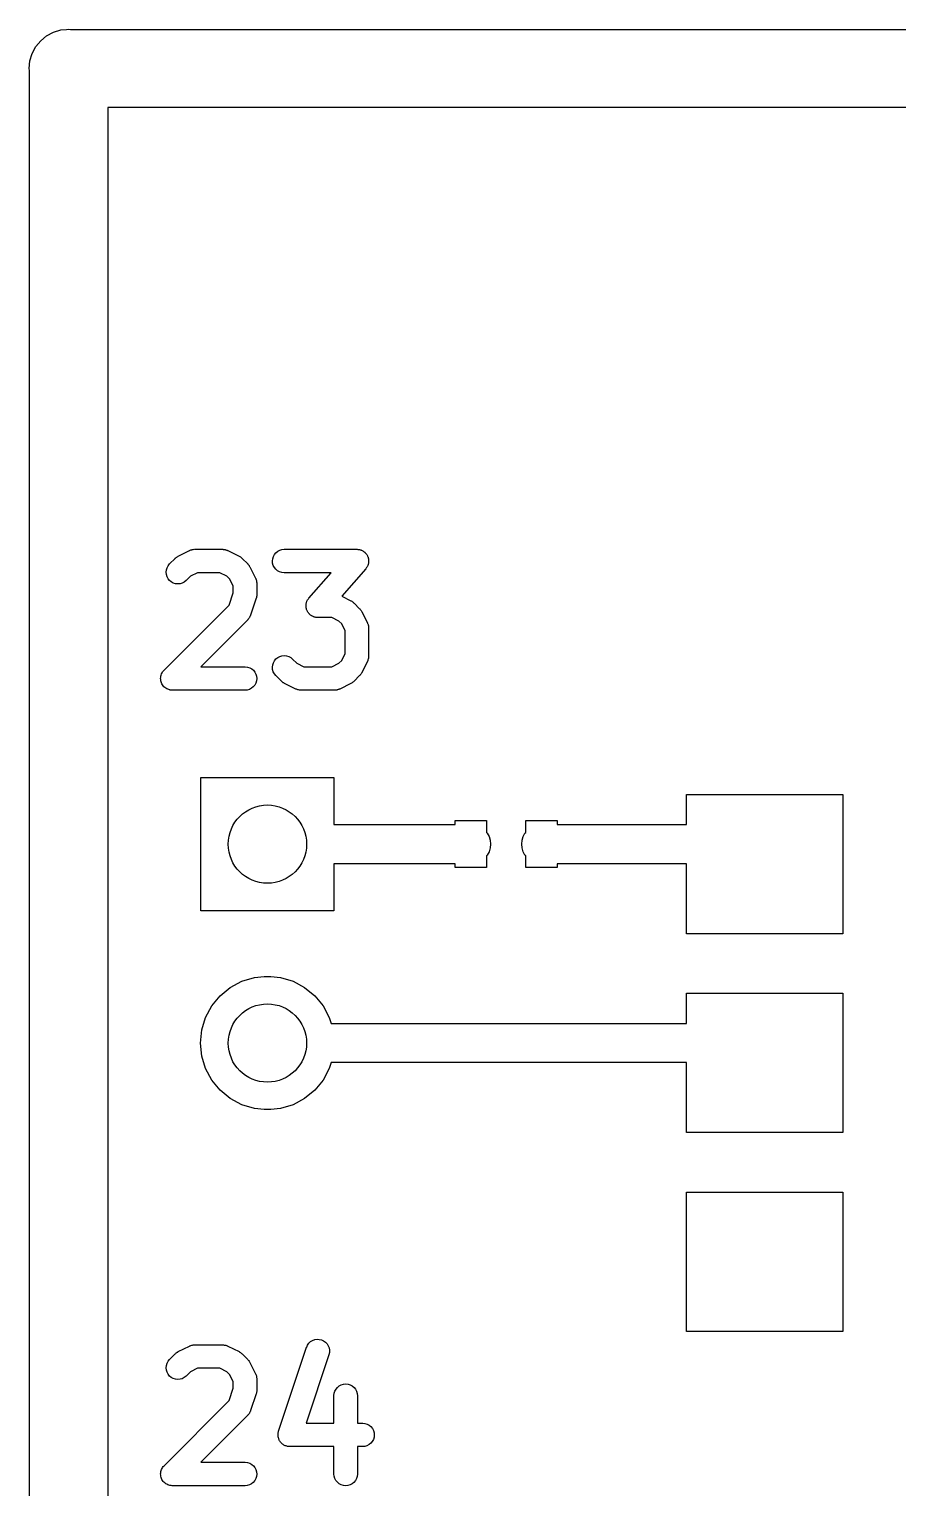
# Model space of a CAD drawing. Extents: x 90.9 to 144, y -121.2 to -74.4.
# Drawn here: x 90.94 to 102.03, y -93.06 to -74.43 of the extents above; entities that cross this region are included whole.
import ezdxf

# ---------------------------------------------------------------- set-up
doc = ezdxf.new("R2010")
doc.units = 0
doc.header["$MEASUREMENT"] = 0
doc.layers.add('BLACK', color=7, linetype='CONTINUOUS')

msp = doc.modelspace()

# ---------------------------------------------------------------- linework, layer by layer
at = {"layer": 'BLACK', "linetype": 'CONTINUOUS'}
for p, q in [((91.0847, -74.5747), (91.1609, -74.5123)), ((91.1609, -74.5123), (91.2477, -74.4658)), ((91.2477, -74.4658), (91.342, -74.4372)), ((91.342, -74.4372), (91.4154, -74.43)), ((91.4154, -74.43), (91.44, -74.4276)), ((91.44, -74.4276), (91.4646, -74.43)), ((91.4646, -74.43), (142.85, -74.43)), ((90.9758, -74.7377), (91.0223, -74.6509)), ((91.0223, -74.6509), (91.0847, -74.5747)), ((90.9376, -74.93), (90.9472, -74.832)), ((90.9472, -74.832), (90.9758, -74.7377)), ((90.94, -74.9546), (90.9376, -74.93)), ((90.94, -114.275), (90.94, -74.9546)), ((91.94, -75.43), (91.94, -114.093)), ((142.668, -75.43), (91.94, -75.43)), ((92.7311, -81.2574), (92.8025, -81.1859)), ((92.8025, -81.1859), (92.804, -81.1845)), ((92.804, -81.1845), (92.8106, -81.1792)), ((92.8106, -81.1792), (92.8167, -81.1734)), ((92.8167, -81.1734), (92.822, -81.1701)), ((92.822, -81.1701), (92.8269, -81.1662)), ((92.8269, -81.1662), (92.8344, -81.1623)), ((92.8344, -81.1623), (92.8415, -81.1578)), ((92.8415, -81.1578), (92.9843, -81.0864)), ((92.9843, -81.0864), (92.9862, -81.0855)), ((92.9862, -81.0855), (92.9904, -81.084)), ((92.9904, -81.084), (92.9943, -81.0819)), ((92.9943, -81.0819), (93.0041, -81.0789)), ((93.0041, -81.0789), (93.0137, -81.0754)), ((93.0137, -81.0754), (93.0181, -81.0747)), ((93.0181, -81.0747), (93.0223, -81.0734)), ((93.0223, -81.0734), (93.0325, -81.0724)), ((93.0325, -81.0724), (93.0426, -81.0708)), ((93.0426, -81.0708), (93.047, -81.071)), ((93.047, -81.071), (93.0514, -81.0706)), ((93.0514, -81.0706), (93.4086, -81.0706)), ((93.4086, -81.0706), (93.4107, -81.0706)), ((93.4107, -81.0706), (93.415, -81.0711)), ((93.415, -81.0711), (93.4195, -81.071)), ((93.4195, -81.071), (93.4296, -81.0727)), ((93.4296, -81.0727), (93.4398, -81.0738)), ((93.4398, -81.0738), (93.444, -81.0752)), ((93.444, -81.0752), (93.4483, -81.0759)), ((93.4483, -81.0759), (93.4579, -81.0796)), ((93.4579, -81.0796), (93.4677, -81.0827)), ((93.4677, -81.0827), (93.4715, -81.0848)), ((93.4715, -81.0848), (93.4757, -81.0864)), ((93.4757, -81.0864), (93.6185, -81.1578)), ((93.6185, -81.1578), (93.6204, -81.1588)), ((93.6204, -81.1588), (93.6274, -81.1634)), ((93.6274, -81.1634), (93.6349, -81.1674)), ((93.6349, -81.1674), (93.6397, -81.1713)), ((93.6397, -81.1713), (93.6449, -81.1747)), ((93.6449, -81.1747), (93.651, -81.1806)), ((93.651, -81.1806), (93.6575, -81.1859)), ((93.6575, -81.1859), (93.7289, -81.2574)), ((94.0443, -81.2195), (94.0473, -81.1904)), ((94.0469, -81.2487), (94.0443, -81.2195)), ((94.0473, -81.1904), (94.056, -81.1624)), ((94.056, -81.1624), (94.0699, -81.1367)), ((94.0699, -81.1367), (94.0886, -81.1141)), ((94.0886, -81.1141), (94.1113, -81.0956)), ((94.1113, -81.0956), (94.1371, -81.0819)), ((94.1371, -81.0819), (94.1651, -81.0734)), ((94.1651, -81.0734), (94.1943, -81.0706)), ((94.1943, -81.0706), (95.1229, -81.0706)), ((95.1229, -81.0706), (95.125, -81.0706)), ((95.125, -81.0706), (95.1343, -81.0716)), ((95.1343, -81.0716), (95.1437, -81.072)), ((95.1437, -81.072), (95.1488, -81.0733)), ((95.1488, -81.0733), (95.154, -81.0738)), ((95.154, -81.0738), (95.163, -81.0767)), ((95.163, -81.0767), (95.1722, -81.0789)), ((95.1722, -81.0789), (95.1769, -81.0811)), ((95.1769, -81.0811), (95.1819, -81.0827)), ((95.1819, -81.0827), (95.1902, -81.0872)), ((95.1902, -81.0872), (95.1987, -81.0912)), ((95.1987, -81.0912), (95.203, -81.0943)), ((95.203, -81.0943), (95.2076, -81.0968)), ((95.2076, -81.0968), (95.2148, -81.1029)), ((95.2148, -81.1029), (95.2224, -81.1084)), ((95.2224, -81.1084), (95.226, -81.1122)), ((95.226, -81.1122), (95.23, -81.1156)), ((95.23, -81.1156), (95.2359, -81.123)), ((95.2359, -81.123), (95.2423, -81.1299)), ((95.2423, -81.1299), (95.2451, -81.1343)), ((95.2451, -81.1343), (95.2484, -81.1384)), ((95.2484, -81.1384), (95.2527, -81.1468)), ((95.2527, -81.1468), (95.2577, -81.1548)), ((95.2577, -81.1548), (95.2595, -81.1597)), ((95.2595, -81.1597), (95.2619, -81.1644)), ((95.2619, -81.1644), (95.2646, -81.1734)), ((95.2646, -81.1734), (95.2679, -81.1822)), ((95.2679, -81.1822), (95.2687, -81.1874)), ((95.2687, -81.1874), (95.2702, -81.1925)), ((95.2702, -81.1925), (95.2711, -81.2018)), ((95.2711, -81.2018), (95.2726, -81.2111)), ((95.2729, -81.2216), (95.2719, -81.231)), ((95.2726, -81.2111), (95.2724, -81.2164)), ((95.2724, -81.2164), (95.2729, -81.2216)), ((92.6871, -81.3629), (92.6901, -81.3338)), ((92.6899, -81.392), (92.6871, -81.3629)), ((92.6983, -81.4201), (92.6899, -81.392)), ((92.6901, -81.3338), (92.6987, -81.3058)), ((92.6987, -81.3058), (92.7125, -81.28)), ((92.7125, -81.28), (92.7311, -81.2574)), ((93.0868, -81.3706), (92.9974, -81.4153)), ((93.3732, -81.3706), (93.0868, -81.3706)), ((93.4626, -81.4153), (93.3732, -81.3706)), ((93.7289, -81.2574), (93.7304, -81.2589)), ((93.7304, -81.2589), (93.7357, -81.2654)), ((93.7357, -81.2654), (93.7414, -81.2716)), ((93.7414, -81.2716), (93.7448, -81.2768)), ((93.7448, -81.2768), (93.7487, -81.2817)), ((93.7487, -81.2817), (93.7525, -81.2892)), ((93.7525, -81.2892), (93.757, -81.2963)), ((93.757, -81.2963), (93.8284, -81.4392)), ((94.0552, -81.2768), (94.0469, -81.2487)), ((94.0688, -81.3027), (94.0552, -81.2768)), ((94.0871, -81.3255), (94.0688, -81.3027)), ((94.1095, -81.3443), (94.0871, -81.3255)), ((94.1352, -81.3584), (94.1095, -81.3443)), ((94.1631, -81.3673), (94.1352, -81.3584)), ((94.1922, -81.3706), (94.1631, -81.3673)), ((94.1943, -81.3706), (94.1922, -81.3706)), ((94.7923, -81.3706), (94.1943, -81.3706)), ((94.51, -81.6932), (94.7923, -81.3706)), ((95.2357, -81.3193), (94.9288, -81.6701)), ((95.2412, -81.3117), (95.2357, -81.3193)), ((95.2472, -81.3045), (95.2412, -81.3117)), ((95.2497, -81.2998), (95.2472, -81.3045)), ((95.2528, -81.2955), (95.2497, -81.2998)), ((95.2567, -81.287), (95.2528, -81.2955)), ((95.2611, -81.2787), (95.2567, -81.287)), ((95.2627, -81.2737), (95.2611, -81.2787)), ((95.2649, -81.2689), (95.2627, -81.2737)), ((95.267, -81.2597), (95.2649, -81.2689)), ((95.2698, -81.2507), (95.267, -81.2597)), ((95.2703, -81.2455), (95.2698, -81.2507)), ((95.2715, -81.2404), (95.2703, -81.2455)), ((95.2719, -81.231), (95.2715, -81.2404)), ((92.7119, -81.446), (92.6983, -81.4201)), ((92.7303, -81.4688), (92.7119, -81.446)), ((92.7528, -81.4875), (92.7303, -81.4688)), ((92.7785, -81.5015), (92.7528, -81.4875)), ((92.8065, -81.5103), (92.7785, -81.5015)), ((92.8356, -81.5134), (92.8065, -81.5103)), ((92.8647, -81.5109), (92.8356, -81.5134)), ((92.8928, -81.5027), (92.8647, -81.5109)), ((92.9188, -81.4892), (92.8928, -81.5027)), ((92.9417, -81.471), (92.9188, -81.4892)), ((92.9432, -81.4695), (92.9417, -81.471)), ((92.9974, -81.4153), (92.9432, -81.4695)), ((93.4996, -81.4523), (93.4626, -81.4153)), ((93.5443, -81.5417), (93.4996, -81.4523)), ((93.5443, -81.6248), (93.5443, -81.5417)), ((93.8284, -81.4392), (93.8294, -81.4411)), ((93.8294, -81.4411), (93.8309, -81.4452)), ((93.8309, -81.4452), (93.833, -81.4491)), ((93.833, -81.4491), (93.8359, -81.4589)), ((93.8359, -81.4589), (93.8395, -81.4686)), ((93.8395, -81.4686), (93.8402, -81.4729)), ((93.8402, -81.4729), (93.8414, -81.4771)), ((93.8414, -81.4771), (93.8424, -81.4874)), ((93.8424, -81.4874), (93.844, -81.4975)), ((93.844, -81.4975), (93.8439, -81.5019)), ((93.8439, -81.5019), (93.8443, -81.5063)), ((93.8443, -81.5063), (93.8443, -81.6491)), ((93.4918, -81.7824), (93.5443, -81.6248)), ((93.8366, -81.6966), (93.7652, -81.9109)), ((93.8385, -81.6884), (93.8366, -81.6966)), ((93.841, -81.6803), (93.8385, -81.6884)), ((93.8417, -81.6741), (93.841, -81.6803)), ((93.8431, -81.668), (93.8417, -81.6741)), ((93.8433, -81.6596), (93.8431, -81.668)), ((93.8443, -81.6512), (93.8433, -81.6596)), ((93.8443, -81.6491), (93.8443, -81.6512)), ((94.4729, -81.791), (94.4738, -81.7816)), ((94.4738, -81.7816), (94.4742, -81.7722)), ((94.4742, -81.7722), (94.4754, -81.7671)), ((94.4754, -81.7671), (94.4759, -81.7618)), ((94.4759, -81.7618), (94.4787, -81.7529)), ((94.4787, -81.7529), (94.4808, -81.7437)), ((94.4808, -81.7437), (94.483, -81.7389)), ((94.483, -81.7389), (94.4846, -81.7339)), ((94.4846, -81.7339), (94.489, -81.7256)), ((94.489, -81.7256), (94.4929, -81.717)), ((94.4929, -81.717), (94.496, -81.7128)), ((94.496, -81.7128), (94.4985, -81.7081)), ((94.4985, -81.7081), (94.5045, -81.7009)), ((94.5045, -81.7009), (94.51, -81.6932)), ((94.9288, -81.6701), (95.0471, -81.7293)), ((95.0471, -81.7293), (95.0489, -81.7302)), ((95.0489, -81.7302), (95.056, -81.7348)), ((95.056, -81.7348), (95.0634, -81.7388)), ((95.0634, -81.7388), (95.0683, -81.7427)), ((95.0683, -81.7427), (95.0735, -81.7461)), ((95.0735, -81.7461), (95.0796, -81.752)), ((95.0796, -81.752), (95.0861, -81.7574)), ((95.0861, -81.7574), (95.1575, -81.8288)), ((92.6596, -82.6145), (93.4918, -81.7824)), ((93.7317, -81.9661), (93.7289, -81.9695)), ((93.735, -81.9631), (93.7317, -81.9661)), ((93.741, -81.9548), (93.735, -81.9631)), ((93.7475, -81.9469), (93.741, -81.9548)), ((93.7496, -81.943), (93.7475, -81.9469)), ((93.7522, -81.9394), (93.7496, -81.943)), ((93.7565, -81.9301), (93.7522, -81.9394)), ((93.7613, -81.9211), (93.7565, -81.9301)), ((93.7626, -81.9168), (93.7613, -81.9211)), ((93.7645, -81.9128), (93.7626, -81.9168)), ((93.7652, -81.9109), (93.7645, -81.9128)), ((94.4733, -81.7962), (94.4729, -81.791)), ((94.4732, -81.8015), (94.4733, -81.7962)), ((94.4747, -81.8107), (94.4732, -81.8015)), ((94.4755, -81.8201), (94.4747, -81.8107)), ((94.477, -81.8252), (94.4755, -81.8201)), ((94.4778, -81.8304), (94.477, -81.8252)), ((94.4811, -81.8392), (94.4778, -81.8304)), ((94.4838, -81.8482), (94.4811, -81.8392)), ((94.4862, -81.8529), (94.4838, -81.8482)), ((94.4881, -81.8578), (94.4862, -81.8529)), ((94.493, -81.8658), (94.4881, -81.8578)), ((94.4973, -81.8741), (94.493, -81.8658)), ((94.5006, -81.8782), (94.4973, -81.8741)), ((94.5034, -81.8827), (94.5006, -81.8782)), ((94.5098, -81.8896), (94.5034, -81.8827)), ((94.5157, -81.8969), (94.5098, -81.8896)), ((94.5197, -81.9003), (94.5157, -81.8969)), ((94.5233, -81.9042), (94.5197, -81.9003)), ((94.5309, -81.9097), (94.5233, -81.9042)), ((94.5381, -81.9158), (94.5309, -81.9097)), ((94.5427, -81.9183), (94.5381, -81.9158)), ((94.547, -81.9214), (94.5427, -81.9183)), ((94.5555, -81.9253), (94.547, -81.9214)), ((94.5638, -81.9299), (94.5555, -81.9253)), ((94.5688, -81.9315), (94.5638, -81.9299)), ((94.5736, -81.9337), (94.5688, -81.9315)), ((94.5827, -81.9359), (94.5736, -81.9337)), ((94.5917, -81.9387), (94.5827, -81.9359)), ((94.5969, -81.9393), (94.5917, -81.9387)), ((94.602, -81.9405), (94.5969, -81.9393)), ((94.6114, -81.9409), (94.602, -81.9405)), ((94.6208, -81.942), (94.6114, -81.9409)), ((94.6229, -81.942), (94.6208, -81.942)), ((94.8017, -81.942), (94.6229, -81.942)), ((94.8911, -81.9867), (94.8017, -81.942)), ((95.1575, -81.8288), (95.159, -81.8303)), ((95.159, -81.8303), (95.1642, -81.8369)), ((95.1642, -81.8369), (95.17, -81.843)), ((95.17, -81.843), (95.1733, -81.8483)), ((95.1733, -81.8483), (95.1772, -81.8532)), ((95.1772, -81.8532), (95.1811, -81.8606)), ((95.1811, -81.8606), (95.1856, -81.8678)), ((95.1856, -81.8678), (95.257, -82.0106)), ((93.7289, -81.9695), (93.1278, -82.5706)), ((94.9282, -82.0237), (94.8911, -81.9867)), ((94.9729, -82.1131), (94.9282, -82.0237)), ((94.9729, -82.3994), (94.9729, -82.1131)), ((95.257, -82.0106), (95.2579, -82.0125)), ((95.2579, -82.0125), (95.2595, -82.0167)), ((95.2595, -82.0167), (95.2615, -82.0206)), ((95.2615, -82.0206), (95.2645, -82.0304)), ((95.2645, -82.0304), (95.268, -82.04)), ((95.268, -82.04), (95.2687, -82.0444)), ((95.2687, -82.0444), (95.27, -82.0486)), ((95.27, -82.0486), (95.271, -82.0588)), ((95.271, -82.0588), (95.2726, -82.0689)), ((95.2726, -82.0689), (95.2724, -82.0733)), ((95.2724, -82.0733), (95.2729, -82.0777)), ((95.2729, -82.0777), (95.2729, -82.4349)), ((94.0475, -82.547), (94.0562, -82.5191)), ((94.0562, -82.5191), (94.0702, -82.4934)), ((94.0702, -82.4934), (94.089, -82.4709)), ((94.089, -82.4709), (94.1117, -82.4525)), ((94.1117, -82.4525), (94.1376, -82.4388)), ((94.1376, -82.4388), (94.1657, -82.4305)), ((94.1657, -82.4305), (94.1948, -82.4277)), ((94.1948, -82.4277), (94.2239, -82.4307)), ((94.2239, -82.4307), (94.2519, -82.4392)), ((94.2519, -82.4392), (94.2777, -82.4531)), ((94.2777, -82.4531), (94.3003, -82.4716)), ((94.3003, -82.4716), (94.3546, -82.5259)), ((94.3546, -82.5259), (94.444, -82.5706)), ((94.8017, -82.5706), (94.8911, -82.5259)), ((94.8911, -82.5259), (94.9282, -82.4889)), ((94.9282, -82.4889), (94.9729, -82.3994)), ((95.257, -82.5019), (95.1856, -82.6448)), ((95.2586, -82.4978), (95.257, -82.5019)), ((95.2607, -82.4939), (95.2586, -82.4978)), ((95.2638, -82.4842), (95.2607, -82.4939)), ((95.2675, -82.4746), (95.2638, -82.4842)), ((95.2682, -82.4703), (95.2675, -82.4746)), ((95.2696, -82.466), (95.2682, -82.4703)), ((95.2707, -82.4559), (95.2696, -82.466)), ((95.2725, -82.4458), (95.2707, -82.4559)), ((95.2728, -82.437), (95.2723, -82.4413)), ((95.2723, -82.4413), (95.2725, -82.4458)), ((95.2729, -82.4349), (95.2728, -82.437)), ((92.6157, -82.7195), (92.6172, -82.7053)), ((92.6172, -82.7053), (92.6187, -82.6909)), ((92.6187, -82.6909), (92.6188, -82.6907)), ((92.6188, -82.6904), (92.623, -82.6768)), ((92.6188, -82.6907), (92.6188, -82.6904)), ((92.623, -82.6768), (92.6272, -82.6629)), ((92.6272, -82.6629), (92.6274, -82.6627)), ((92.6274, -82.6624), (92.6343, -82.6498)), ((92.6274, -82.6627), (92.6274, -82.6624)), ((92.6343, -82.6498), (92.6411, -82.6371)), ((92.6411, -82.6371), (92.6412, -82.6369)), ((92.6412, -82.6369), (92.6414, -82.6367)), ((92.6414, -82.6367), (92.6506, -82.6255)), ((92.6506, -82.6255), (92.6596, -82.6145)), ((93.1278, -82.5706), (93.6943, -82.5706)), ((93.6943, -82.5706), (93.6964, -82.5706)), ((93.6964, -82.5706), (93.7255, -82.5738)), ((93.7255, -82.5738), (93.7534, -82.5827)), ((93.7534, -82.5827), (93.779, -82.5968)), ((93.779, -82.5968), (93.8015, -82.6156)), ((93.8015, -82.6156), (93.8198, -82.6384)), ((93.8198, -82.6384), (93.8334, -82.6644)), ((93.8334, -82.6644), (93.8416, -82.6925)), ((93.8416, -82.6925), (93.8443, -82.7216)), ((94.0443, -82.5761), (94.0475, -82.547)), ((94.0468, -82.6053), (94.0443, -82.5761)), ((94.055, -82.6334), (94.0468, -82.6053)), ((94.0685, -82.6594), (94.055, -82.6334)), ((94.0867, -82.6823), (94.0685, -82.6594)), ((94.0882, -82.6838), (94.0867, -82.6823)), ((94.1596, -82.7552), (94.0882, -82.6838)), ((94.444, -82.5706), (94.8017, -82.5706)), ((95.1575, -82.6838), (95.0861, -82.7552)), ((95.1628, -82.6773), (95.1575, -82.6838)), ((95.1687, -82.6712), (95.1628, -82.6773)), ((95.1721, -82.666), (95.1687, -82.6712)), ((95.1761, -82.6612), (95.1721, -82.666)), ((95.1801, -82.6537), (95.1761, -82.6612)), ((95.1846, -82.6467), (95.1801, -82.6537)), ((95.1856, -82.6448), (95.1846, -82.6467)), ((92.6157, -82.7198), (92.6157, -82.7195)), ((92.6157, -82.72), (92.6157, -82.7198)), ((92.6171, -82.7344), (92.6157, -82.72)), ((92.6184, -82.7487), (92.6171, -82.7344)), ((92.6184, -82.7489), (92.6184, -82.7487)), ((92.6185, -82.7492), (92.6184, -82.7489)), ((92.6225, -82.7629), (92.6185, -82.7492)), ((92.6266, -82.7768), (92.6225, -82.7629)), ((92.6268, -82.777), (92.6266, -82.7768)), ((92.6268, -82.7772), (92.6268, -82.777)), ((92.6335, -82.7898), (92.6268, -82.7772)), ((92.6402, -82.8027), (92.6335, -82.7898)), ((92.6404, -82.8029), (92.6402, -82.8027)), ((92.6405, -82.8031), (92.6404, -82.8029)), ((92.6495, -82.8143), (92.6405, -82.8031)), ((92.6585, -82.8255), (92.6495, -82.8143)), ((92.6587, -82.8257), (92.6585, -82.8255)), ((92.6589, -82.8259), (92.6587, -82.8257)), ((92.67, -82.8351), (92.6589, -82.8259)), ((92.681, -82.8443), (92.67, -82.8351)), ((92.6812, -82.8445), (92.681, -82.8443)), ((92.6814, -82.8446), (92.6812, -82.8445)), ((92.6942, -82.8516), (92.6814, -82.8446)), ((92.7066, -82.8584), (92.6942, -82.8516)), ((92.7069, -82.8585), (92.7066, -82.8584)), ((92.7071, -82.8586), (92.7069, -82.8585)), ((92.7209, -82.863), (92.7071, -82.8586)), ((92.7345, -82.8673), (92.7209, -82.863)), ((92.7348, -82.8673), (92.7345, -82.8673)), ((92.735, -82.8674), (92.7348, -82.8673)), ((92.7494, -82.869), (92.735, -82.8674)), ((92.7636, -82.8706), (92.7494, -82.869)), ((92.7641, -82.8706), (92.7636, -82.8706)), ((92.7642, -82.8706), (92.7641, -82.8706)), ((92.7641, -82.8706), (92.7641, -82.8706)), ((92.7657, -82.8706), (92.7642, -82.8706)), ((93.6943, -82.8706), (92.7657, -82.8706)), ((93.7234, -82.8677), (93.6943, -82.8706)), ((93.7514, -82.8593), (93.7234, -82.8677)), ((93.7773, -82.8455), (93.7514, -82.8593)), ((93.8, -82.827), (93.7773, -82.8455)), ((93.8186, -82.8045), (93.8, -82.827)), ((93.8326, -82.7787), (93.8186, -82.8045)), ((93.8412, -82.7507), (93.8326, -82.7787)), ((93.8443, -82.7216), (93.8412, -82.7507)), ((94.1662, -82.7606), (94.1596, -82.7552)), ((94.1722, -82.7664), (94.1662, -82.7606)), ((94.1774, -82.7698), (94.1722, -82.7664)), ((94.1823, -82.7738), (94.1774, -82.7698)), ((94.1897, -82.7778), (94.1823, -82.7738)), ((94.1968, -82.7824), (94.1897, -82.7778)), ((94.1986, -82.7833), (94.1968, -82.7824)), ((94.3415, -82.8547), (94.1986, -82.7833)), ((94.3456, -82.8563), (94.3415, -82.8547)), ((94.3495, -82.8584), (94.3456, -82.8563)), ((94.3592, -82.8615), (94.3495, -82.8584)), ((94.3688, -82.8652), (94.3592, -82.8615)), ((94.3732, -82.866), (94.3688, -82.8652)), ((94.3774, -82.8673), (94.3732, -82.866)), ((94.3876, -82.8684), (94.3774, -82.8673)), ((94.3977, -82.8702), (94.3876, -82.8684)), ((94.4021, -82.8701), (94.3977, -82.8702)), ((94.4065, -82.8706), (94.4021, -82.8701)), ((94.4086, -82.8706), (94.4065, -82.8706)), ((94.8371, -82.8706), (94.4086, -82.8706)), ((94.8415, -82.8701), (94.8371, -82.8706)), ((94.8459, -82.8703), (94.8415, -82.8701)), ((94.8561, -82.8687), (94.8459, -82.8703)), ((94.8663, -82.8677), (94.8561, -82.8687)), ((94.8705, -82.8664), (94.8663, -82.8677)), ((94.8749, -82.8657), (94.8705, -82.8664)), ((94.8845, -82.8622), (94.8749, -82.8657)), ((94.8943, -82.8593), (94.8845, -82.8622)), ((94.8982, -82.8572), (94.8943, -82.8593)), ((94.9023, -82.8557), (94.8982, -82.8572)), ((94.9042, -82.8547), (94.9023, -82.8557)), ((95.0471, -82.7833), (94.9042, -82.8547)), ((95.0542, -82.7788), (95.0471, -82.7833)), ((95.0617, -82.7749), (95.0542, -82.7788)), ((95.0666, -82.771), (95.0617, -82.7749)), ((95.0719, -82.7677), (95.0666, -82.771)), ((95.078, -82.7619), (95.0719, -82.7677)), ((95.0846, -82.7567), (95.078, -82.7619)), ((95.0861, -82.7552), (95.0846, -82.7567)), ((93.13, -85.686), (93.13, -83.986)), ((93.13, -83.986), (94.83, -83.986)), ((94.83, -83.986), (94.83, -84.586)), ((99.33, -84.586), (99.33, -84.2)), ((99.33, -84.2), (101.33, -84.2)), ((101.33, -84.2), (101.33, -85.98)), ((96.378, -84.586), (96.378, -84.536)), ((96.378, -84.536), (96.778, -84.536)), ((96.778, -84.536), (96.778, -84.6856)), ((97.278, -84.6856), (97.278, -84.536)), ((97.278, -84.536), (97.678, -84.536)), ((97.678, -84.536), (97.678, -84.586)), ((94.83, -84.586), (96.378, -84.586)), ((96.778, -84.6856), (96.7869, -84.6964)), ((96.7869, -84.6964), (96.8101, -84.7399)), ((96.8101, -84.7399), (96.8244, -84.787)), ((97.2316, -84.787), (97.2459, -84.7399)), ((97.2459, -84.7399), (97.2691, -84.6964)), ((97.2691, -84.6964), (97.278, -84.6856)), ((97.678, -84.586), (99.33, -84.586)), ((96.8101, -84.9321), (96.7869, -84.9756)), ((96.8244, -84.885), (96.8101, -84.9321)), ((96.8244, -84.787), (96.8292, -84.836)), ((96.8292, -84.836), (96.8244, -84.885)), ((97.2268, -84.836), (97.2316, -84.787)), ((97.2316, -84.885), (97.2268, -84.836)), ((97.2459, -84.9321), (97.2316, -84.885)), ((97.2691, -84.9756), (97.2459, -84.9321)), ((96.378, -85.086), (94.83, -85.086)), ((94.83, -85.086), (94.83, -85.686)), ((96.378, -85.136), (96.378, -85.086)), ((96.7869, -84.9756), (96.778, -84.9864)), ((96.778, -84.9864), (96.778, -85.136)), ((97.278, -84.9864), (97.2691, -84.9756)), ((97.278, -85.136), (97.278, -84.9864)), ((99.33, -85.086), (97.678, -85.086)), ((97.678, -85.086), (97.678, -85.136)), ((99.33, -85.98), (99.33, -85.086)), ((96.778, -85.136), (96.378, -85.136)), ((97.678, -85.136), (97.278, -85.136)), ((94.83, -85.686), (93.13, -85.686)), ((101.33, -85.98), (99.33, -85.98)), ((93.5055, -86.6658), (93.6531, -86.5869)), ((93.6531, -86.5869), (93.8134, -86.5383)), ((93.8134, -86.5383), (93.9383, -86.526)), ((93.9383, -86.526), (94.0217, -86.526)), ((94.0217, -86.526), (94.1466, -86.5383)), ((94.1466, -86.5383), (94.3069, -86.5869)), ((94.3069, -86.5869), (94.4545, -86.6658)), ((93.2698, -86.9015), (93.3761, -86.7721)), ((93.3761, -86.7721), (93.5055, -86.6658)), ((94.4545, -86.6658), (94.5839, -86.7721)), ((94.5839, -86.7721), (94.6902, -86.9015)), ((99.33, -87.126), (99.33, -86.74)), ((99.33, -86.74), (101.33, -86.74)), ((101.33, -86.74), (101.33, -88.52)), ((93.1909, -87.0491), (93.2698, -86.9015)), ((94.6902, -86.9015), (94.7691, -87.0491)), ((93.1423, -87.2094), (93.1909, -87.0491)), ((94.7691, -87.0491), (94.7924, -87.126)), ((94.7924, -87.126), (99.33, -87.126)), ((93.1259, -87.376), (93.1423, -87.2094)), ((93.1423, -87.5426), (93.1259, -87.376)), ((93.1909, -87.7029), (93.1423, -87.5426)), ((93.2698, -87.8505), (93.1909, -87.7029)), ((94.7691, -87.7029), (94.6902, -87.8505)), ((94.7924, -87.626), (94.7691, -87.7029)), ((99.33, -87.626), (94.7924, -87.626)), ((99.33, -88.52), (99.33, -87.626)), ((93.3761, -87.9799), (93.2698, -87.8505)), ((94.6902, -87.8505), (94.5839, -87.9799)), ((93.5055, -88.0862), (93.3761, -87.9799)), ((93.6531, -88.1651), (93.5055, -88.0862)), ((94.4545, -88.0862), (94.3069, -88.1651)), ((94.5839, -87.9799), (94.4545, -88.0862)), ((93.8134, -88.2137), (93.6531, -88.1651)), ((93.9383, -88.226), (93.8134, -88.2137)), ((94.0217, -88.226), (93.9383, -88.226)), ((94.1466, -88.2137), (94.0217, -88.226)), ((94.3069, -88.1651), (94.1466, -88.2137)), ((101.33, -88.52), (99.33, -88.52)), ((99.33, -91.06), (99.33, -89.28)), ((99.33, -89.28), (101.33, -89.28)), ((101.33, -89.28), (101.33, -91.06)), ((101.33, -91.06), (99.33, -91.06)), ((92.8415, -91.3178), (92.9843, -91.2464)), ((92.9843, -91.2464), (92.9862, -91.2455)), ((92.9862, -91.2455), (92.9904, -91.244)), ((92.9904, -91.244), (92.9943, -91.2419)), ((92.9943, -91.2419), (93.0041, -91.2389)), ((93.0041, -91.2389), (93.0137, -91.2354)), ((93.0137, -91.2354), (93.0181, -91.2347)), ((93.0181, -91.2347), (93.0223, -91.2334)), ((93.0223, -91.2334), (93.0325, -91.2324)), ((93.0325, -91.2324), (93.0426, -91.2308)), ((93.0426, -91.2308), (93.047, -91.231)), ((93.047, -91.231), (93.0514, -91.2306)), ((93.0514, -91.2306), (93.4086, -91.2306)), ((93.4086, -91.2306), (93.4107, -91.2306)), ((93.4107, -91.2306), (93.415, -91.2311)), ((93.415, -91.2311), (93.4195, -91.231)), ((93.4195, -91.231), (93.4296, -91.2327)), ((93.4296, -91.2327), (93.4398, -91.2338)), ((93.4398, -91.2338), (93.444, -91.2352)), ((93.444, -91.2352), (93.4483, -91.2359)), ((93.4483, -91.2359), (93.4579, -91.2396)), ((93.4579, -91.2396), (93.4677, -91.2427)), ((93.4677, -91.2427), (93.4715, -91.2448)), ((93.4715, -91.2448), (93.4757, -91.2464)), ((93.4757, -91.2464), (93.6185, -91.3178)), ((94.1234, -92.3331), (94.4806, -91.2617)), ((94.4806, -91.2617), (94.4812, -91.2597)), ((94.4812, -91.2597), (94.4935, -91.2332)), ((94.4935, -91.2332), (94.5107, -91.2095)), ((94.5107, -91.2095), (94.5322, -91.1896)), ((94.5322, -91.1896), (94.5572, -91.1743)), ((94.5572, -91.1743), (94.5846, -91.1641)), ((94.5846, -91.1641), (94.6135, -91.1594)), ((94.6135, -91.1594), (94.6428, -91.1605)), ((94.6428, -91.1605), (94.6713, -91.1672)), ((94.6713, -91.1672), (94.6979, -91.1793)), ((94.6979, -91.1793), (94.7217, -91.1963)), ((94.7217, -91.1963), (94.7418, -91.2177)), ((94.7418, -91.2177), (94.7573, -91.2425)), ((94.7573, -91.2425), (94.7676, -91.2699)), ((94.7676, -91.2699), (94.7725, -91.2988)), ((92.6901, -91.4938), (92.6987, -91.4658)), ((92.6987, -91.4658), (92.7125, -91.44)), ((92.7125, -91.44), (92.7311, -91.4174)), ((92.7311, -91.4174), (92.8025, -91.3459)), ((92.8025, -91.3459), (92.804, -91.3445)), ((92.804, -91.3445), (92.8106, -91.3392)), ((92.8106, -91.3392), (92.8167, -91.3334)), ((92.8167, -91.3334), (92.822, -91.3301)), ((92.822, -91.3301), (92.8269, -91.3262)), ((92.8269, -91.3262), (92.8344, -91.3223)), ((92.8344, -91.3223), (92.8415, -91.3178)), ((93.6185, -91.3178), (93.6204, -91.3188)), ((93.6204, -91.3188), (93.6274, -91.3234)), ((93.6274, -91.3234), (93.6349, -91.3274)), ((93.6349, -91.3274), (93.6397, -91.3313)), ((93.6397, -91.3313), (93.6449, -91.3347)), ((93.6449, -91.3347), (93.651, -91.3406)), ((93.651, -91.3406), (93.6575, -91.3459)), ((93.6575, -91.3459), (93.7289, -91.4174)), ((93.7289, -91.4174), (93.7304, -91.4189)), ((93.7304, -91.4189), (93.7357, -91.4254)), ((93.7357, -91.4254), (93.7414, -91.4316)), ((93.7414, -91.4316), (93.7448, -91.4368)), ((93.7448, -91.4368), (93.7487, -91.4417)), ((93.7487, -91.4417), (93.7525, -91.4492)), ((93.7525, -91.4492), (93.757, -91.4563)), ((93.757, -91.4563), (93.8284, -91.5992)), ((94.7652, -91.3566), (94.4738, -92.2306)), ((94.7717, -91.328), (94.7652, -91.3566)), ((94.7725, -91.2988), (94.7717, -91.328)), ((92.6871, -91.5229), (92.6901, -91.4938)), ((92.6899, -91.552), (92.6871, -91.5229)), ((92.6983, -91.5801), (92.6899, -91.552)), ((92.7119, -91.606), (92.6983, -91.5801)), ((92.7303, -91.6287), (92.7119, -91.606)), ((92.7528, -91.6475), (92.7303, -91.6287)), ((92.7785, -91.6615), (92.7528, -91.6475)), ((92.9188, -91.6492), (92.8928, -91.6627)), ((92.9417, -91.631), (92.9188, -91.6492)), ((92.9432, -91.6295), (92.9417, -91.631)), ((92.9974, -91.5753), (92.9432, -91.6295)), ((93.0868, -91.5306), (92.9974, -91.5753)), ((93.3732, -91.5306), (93.0868, -91.5306)), ((93.4626, -91.5753), (93.3732, -91.5306)), ((93.4996, -91.6123), (93.4626, -91.5753)), ((93.5443, -91.7017), (93.4996, -91.6123)), ((93.8284, -91.5992), (93.8294, -91.6011)), ((93.8294, -91.6011), (93.8309, -91.6052)), ((93.8309, -91.6052), (93.833, -91.6091)), ((93.833, -91.6091), (93.8359, -91.6189)), ((93.8359, -91.6189), (93.8395, -91.6286)), ((93.8395, -91.6286), (93.8402, -91.6329)), ((93.8402, -91.6329), (93.8414, -91.6371)), ((93.8414, -91.6371), (93.8424, -91.6474)), ((93.8424, -91.6474), (93.844, -91.6575)), ((92.8065, -91.6703), (92.7785, -91.6615)), ((92.8356, -91.6734), (92.8065, -91.6703)), ((92.8647, -91.6709), (92.8356, -91.6734)), ((92.8928, -91.6627), (92.8647, -91.6709)), ((93.4918, -91.9424), (93.5443, -91.7848)), ((93.5443, -91.7848), (93.5443, -91.7017)), ((93.841, -91.8403), (93.8385, -91.8484)), ((93.8417, -91.8341), (93.841, -91.8403)), ((93.8431, -91.828), (93.8417, -91.8341)), ((93.8433, -91.8196), (93.8431, -91.828)), ((93.8443, -91.8112), (93.8433, -91.8196)), ((93.844, -91.6575), (93.8439, -91.6619)), ((93.8439, -91.6619), (93.8443, -91.6663)), ((93.8443, -91.6663), (93.8443, -91.8091)), ((93.8443, -91.8091), (93.8443, -91.8112)), ((94.8333, -91.8494), (94.8421, -91.8215)), ((94.8421, -91.8215), (94.8562, -91.7958)), ((94.8562, -91.7958), (94.8751, -91.7734)), ((94.8751, -91.7734), (94.8979, -91.7551)), ((94.8979, -91.7551), (94.9238, -91.7415)), ((94.9238, -91.7415), (94.9519, -91.7332)), ((94.9519, -91.7332), (94.981, -91.7306)), ((94.981, -91.7306), (95.0102, -91.7336)), ((95.0102, -91.7336), (95.0381, -91.7423)), ((95.0381, -91.7423), (95.0639, -91.7562)), ((95.0639, -91.7562), (95.0864, -91.7749)), ((95.0864, -91.7749), (95.1049, -91.7976)), ((95.1049, -91.7976), (95.1187, -91.8234)), ((95.1187, -91.8234), (95.1271, -91.8514)), ((92.6596, -92.7745), (93.4918, -91.9424)), ((93.8366, -91.8566), (93.7652, -92.0709)), ((93.8385, -91.8484), (93.8366, -91.8566)), ((94.83, -91.8785), (94.8333, -91.8494)), ((94.83, -91.8806), (94.83, -91.8785)), ((94.83, -92.2306), (94.83, -91.8806)), ((95.1271, -91.8514), (95.13, -91.8806)), ((95.13, -91.8806), (95.13, -92.2306)), ((93.7289, -92.1295), (93.1278, -92.7306)), ((93.7317, -92.1261), (93.7289, -92.1295)), ((93.735, -92.1231), (93.7317, -92.1261)), ((93.741, -92.1148), (93.735, -92.1231)), ((93.7475, -92.1069), (93.741, -92.1148)), ((93.7496, -92.103), (93.7475, -92.1069)), ((93.7522, -92.0994), (93.7496, -92.103)), ((93.7565, -92.0901), (93.7522, -92.0994)), ((93.7613, -92.0811), (93.7565, -92.0901)), ((93.7626, -92.0768), (93.7613, -92.0811)), ((93.7645, -92.0728), (93.7626, -92.0768)), ((93.7652, -92.0709), (93.7645, -92.0728)), ((94.1157, -92.3795), (94.1167, -92.3706)), ((94.1162, -92.3852), (94.1157, -92.3795)), ((94.1161, -92.3909), (94.1162, -92.3852)), ((94.1176, -92.3998), (94.1161, -92.3909)), ((94.1167, -92.3706), (94.1169, -92.3617)), ((94.1169, -92.3617), (94.1182, -92.3561)), ((94.1184, -92.4087), (94.1176, -92.3998)), ((94.1182, -92.3561), (94.1188, -92.3504)), ((94.1188, -92.3504), (94.1214, -92.3419)), ((94.1214, -92.3419), (94.1234, -92.3331)), ((94.4738, -92.2306), (94.83, -92.2306)), ((95.13, -92.2306), (95.1943, -92.2306)), ((95.1943, -92.2306), (95.1964, -92.2306)), ((95.1964, -92.2306), (95.2255, -92.2338)), ((95.2255, -92.2338), (95.2534, -92.2427)), ((95.2534, -92.2427), (95.279, -92.2568)), ((95.279, -92.2568), (95.3015, -92.2756)), ((95.3015, -92.2756), (95.3198, -92.2984)), ((95.3198, -92.2984), (95.3334, -92.3244)), ((95.3334, -92.3244), (95.3416, -92.3525)), ((95.3443, -92.3816), (95.3412, -92.4107)), ((95.3416, -92.3525), (95.3443, -92.3816)), ((94.12, -92.4142), (94.1184, -92.4087)), ((94.1209, -92.4198), (94.12, -92.4142)), ((94.1241, -92.4282), (94.1209, -92.4198)), ((94.1266, -92.4368), (94.1241, -92.4282)), ((94.1293, -92.4418), (94.1266, -92.4368)), ((94.1313, -92.4472), (94.1293, -92.4418)), ((94.1361, -92.4548), (94.1313, -92.4472)), ((94.1402, -92.4627), (94.1361, -92.4548)), ((94.1438, -92.4672), (94.1402, -92.4627)), ((94.1468, -92.472), (94.1438, -92.4672)), ((94.1529, -92.4785), (94.1468, -92.472)), ((94.1585, -92.4855), (94.1529, -92.4785)), ((94.1629, -92.4892), (94.1585, -92.4855)), ((94.1668, -92.4934), (94.1629, -92.4892)), ((94.1741, -92.4986), (94.1668, -92.4934)), ((94.181, -92.5043), (94.1741, -92.4986)), ((94.186, -92.5071), (94.181, -92.5043)), ((94.1906, -92.5104), (94.186, -92.5071)), ((94.1988, -92.5141), (94.1906, -92.5104)), ((94.2066, -92.5184), (94.1988, -92.5141)), ((94.2121, -92.5202), (94.2066, -92.5184)), ((94.2173, -92.5225), (94.2121, -92.5202)), ((94.226, -92.5246), (94.2173, -92.5225)), ((94.2345, -92.5273), (94.226, -92.5246)), ((94.2402, -92.5279), (94.2345, -92.5273)), ((94.2458, -92.5292), (94.2402, -92.5279)), ((94.2547, -92.5296), (94.2458, -92.5292)), ((94.2636, -92.5306), (94.2547, -92.5296)), ((94.2657, -92.5306), (94.2636, -92.5306)), ((94.83, -92.5306), (94.2657, -92.5306)), ((94.83, -92.8806), (94.83, -92.5306)), ((95.1943, -92.5306), (95.13, -92.5306)), ((95.13, -92.5306), (95.13, -92.8806)), ((95.2234, -92.5277), (95.1943, -92.5306)), ((95.2514, -92.5193), (95.2234, -92.5277)), ((95.2773, -92.5055), (95.2514, -92.5193)), ((95.3, -92.487), (95.2773, -92.5055)), ((95.3186, -92.4644), (95.3, -92.487)), ((95.3326, -92.4387), (95.3186, -92.4644)), ((95.3412, -92.4107), (95.3326, -92.4387)), ((93.1278, -92.7306), (93.6943, -92.7306)), ((93.6943, -92.7306), (93.6964, -92.7306)), ((93.6964, -92.7306), (93.7255, -92.7338)), ((93.7255, -92.7338), (93.7534, -92.7427)), ((93.7534, -92.7427), (93.779, -92.7568)), ((93.779, -92.7568), (93.8015, -92.7756)), ((92.6157, -92.8795), (92.6172, -92.8653)), ((92.6157, -92.8798), (92.6157, -92.8795)), ((92.6157, -92.88), (92.6157, -92.8798)), ((92.6171, -92.8944), (92.6157, -92.88)), ((92.6184, -92.9087), (92.6171, -92.8944)), ((92.6172, -92.8653), (92.6187, -92.8509)), ((92.6184, -92.9089), (92.6184, -92.9087)), ((92.6185, -92.9092), (92.6184, -92.9089)), ((92.6225, -92.9229), (92.6185, -92.9092)), ((92.6187, -92.8509), (92.6188, -92.8507)), ((92.6188, -92.8504), (92.623, -92.8368)), ((92.6188, -92.8507), (92.6188, -92.8504)), ((92.6266, -92.9368), (92.6225, -92.9229)), ((92.623, -92.8368), (92.6272, -92.8229)), ((92.6268, -92.937), (92.6266, -92.9368)), ((92.6268, -92.9372), (92.6268, -92.937)), ((92.6335, -92.9498), (92.6268, -92.9372)), ((92.6272, -92.8229), (92.6274, -92.8227)), ((92.6274, -92.8224), (92.6343, -92.8098)), ((92.6274, -92.8227), (92.6274, -92.8224)), ((92.6402, -92.9627), (92.6335, -92.9498)), ((92.6343, -92.8098), (92.6411, -92.7971)), ((92.6411, -92.7971), (92.6412, -92.7969)), ((92.6412, -92.7969), (92.6414, -92.7967)), ((92.6414, -92.7967), (92.6506, -92.7855)), ((92.6506, -92.7855), (92.6596, -92.7745)), ((93.8015, -92.7756), (93.8198, -92.7984)), ((93.8326, -92.9387), (93.8186, -92.9644)), ((93.8198, -92.7984), (93.8334, -92.8244)), ((93.8412, -92.9107), (93.8326, -92.9387)), ((93.8334, -92.8244), (93.8416, -92.8525)), ((93.8443, -92.8816), (93.8412, -92.9107)), ((93.8416, -92.8525), (93.8443, -92.8816)), ((94.8329, -92.9097), (94.83, -92.8806)), ((94.8413, -92.9377), (94.8329, -92.9097)), ((94.8551, -92.9636), (94.8413, -92.9377)), ((95.1179, -92.9397), (95.1038, -92.9653)), ((95.1267, -92.9118), (95.1179, -92.9397)), ((95.13, -92.8827), (95.1267, -92.9118)), ((95.13, -92.8806), (95.13, -92.8827)), ((92.6404, -92.9629), (92.6402, -92.9627)), ((92.6405, -92.9631), (92.6404, -92.9629)), ((92.6495, -92.9743), (92.6405, -92.9631)), ((92.6585, -92.9855), (92.6495, -92.9743)), ((92.6587, -92.9857), (92.6585, -92.9855)), ((92.6589, -92.9859), (92.6587, -92.9857)), ((92.67, -92.9951), (92.6589, -92.9859)), ((92.681, -93.0043), (92.67, -92.9951)), ((92.6812, -93.0045), (92.681, -93.0043)), ((92.6814, -93.0046), (92.6812, -93.0045)), ((92.6942, -93.0116), (92.6814, -93.0046)), ((92.7066, -93.0184), (92.6942, -93.0116)), ((92.7069, -93.0185), (92.7066, -93.0184)), ((92.7071, -93.0186), (92.7069, -93.0185)), ((92.7209, -93.023), (92.7071, -93.0186)), ((92.7345, -93.0273), (92.7209, -93.023)), ((92.7348, -93.0273), (92.7345, -93.0273)), ((92.735, -93.0274), (92.7348, -93.0273)), ((92.7494, -93.029), (92.735, -93.0274)), ((92.7636, -93.0306), (92.7494, -93.029)), ((92.7641, -93.0306), (92.7636, -93.0306)), ((92.7642, -93.0306), (92.7641, -93.0306)), ((92.7641, -93.0306), (92.7641, -93.0306)), ((92.7657, -93.0306), (92.7642, -93.0306)), ((93.6943, -93.0306), (92.7657, -93.0306)), ((93.7234, -93.0277), (93.6943, -93.0306)), ((93.7514, -93.0193), (93.7234, -93.0277)), ((93.7773, -93.0055), (93.7514, -93.0193)), ((93.8, -92.987), (93.7773, -93.0055)), ((93.8186, -92.9644), (93.8, -92.987)), ((94.8736, -92.9863), (94.8551, -92.9636)), ((94.8961, -93.0049), (94.8736, -92.9863)), ((94.9219, -93.0189), (94.8961, -93.0049)), ((94.9498, -93.0275), (94.9219, -93.0189)), ((94.979, -93.0306), (94.9498, -93.0275)), ((95.0081, -93.0279), (94.979, -93.0306)), ((95.0362, -93.0196), (95.0081, -93.0279)), ((95.0621, -93.0061), (95.0362, -93.0196)), ((95.0849, -92.9877), (95.0621, -93.0061)), ((95.1038, -92.9653), (95.0849, -92.9877))]:
    msp.add_line(p, q, dxfattribs=at)
at = {"layer": 'BLACK'}
for centre in [(93.98, -84.836), (93.98, -87.376)]:
    msp.add_circle(centre, 0.5, dxfattribs=at)

doc.saveas('drawing.dxf')
